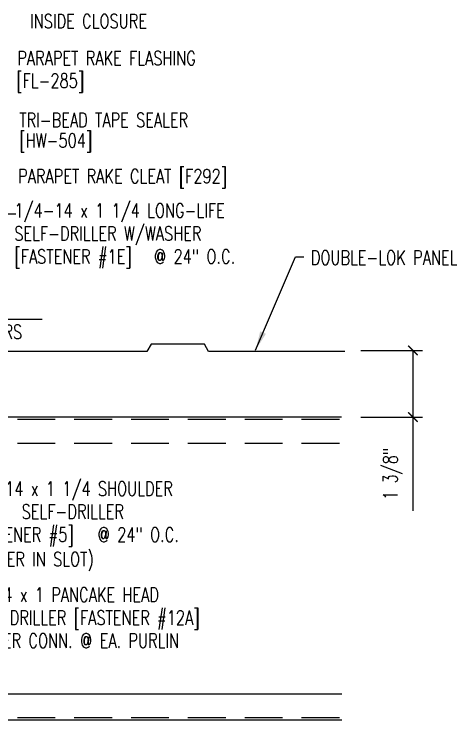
# Model space of a CAD drawing. Extents: x 11.4 to 37.2, y 13.7 to 44.3.
# Drawn here: x 25.55 to 37.24, y 15.13 to 33.77 of the extents above; entities that cross this region are included whole.
import ezdxf
from ezdxf.enums import TextEntityAlignment as Align

# ---------------------------------------------------------------- set-up
doc = ezdxf.new("R2010")
doc.units = 0
doc.header["$LTSCALE"] = 4
doc.header["$MEASUREMENT"] = 0
doc.linetypes.add('HIDDEN', pattern=[0.375, 0.25, -0.125])
doc.layers.get('0').update_dxf_attribs({"linetype": 'CONTINUOUS'})
doc.layers.get('DEFPOINTS').update_dxf_attribs({"linetype": 'CONTINUOUS'})
for name, color, linetype in [('DIM', 7, 'CONTINUOUS'), ('PANEL', 11, 'CONTINUOUS'), ('STLA', 12, 'CONTINUOUS'), ('TEXT', 2, 'CONTINUOUS')]:
    doc.layers.add(name, color=color, linetype=linetype)
doc.styles.add('TEXT1', font='ROMANS.shx', dxfattribs={"width": 0.75, "height": 0.375})
doc.dimstyles.new('DETAIL$0', dxfattribs={"dimscale": 4, "dimtxt": 0.09375, "dimasz": 0.0625, "dimexe": 0.0625, "dimexo": 0.125, "dimgap": 0.0625, "dimtad": 1, "dimdec": 4, "dimzin": 3, "dimdsep": 46, "dimlunit": 4, "dimtxsty": 'TEXT1', "dimblk": 'ARCHTICK', "dimcen": 0.0625, "dimclrd": 7, "dimclre": 7, "dimclrt": 2, "dimadec": 0, "dimazin": 0, "dimtfac": 0.59375, "dimtdec": 4, "dimtmove": 0, "dimatfit": 3, "dimfxl": 0, "dimfrac": 2, "dimtolj": 1, "dimtzin": 3, "dimarcsym": 0})
doc.dimstyles.new('DETAIL$7', dxfattribs={"dimscale": 4, "dimtxt": 0.09375, "dimasz": 0.125, "dimexe": 0.0625, "dimexo": 0.125, "dimgap": 0.0625, "dimtad": 1, "dimdec": 4, "dimzin": 3, "dimdsep": 46, "dimlunit": 4, "dimtxsty": 'TEXT1', "dimcen": 0.0625, "dimclrd": 7, "dimclre": 7, "dimclrt": 2, "dimadec": 0, "dimazin": 0, "dimtfac": 0.59375, "dimtdec": 4, "dimtmove": 2, "dimatfit": 3, "dimfxl": 0, "dimfrac": 2, "dimtolj": 1, "dimtzin": 3, "dimarcsym": 0})

# ---------------------------------------------------------------- blocks, each defined once
blk = doc.blocks.new('_ArchTick')
at = {"color": 0, "linetype": 'ByBlock', "const_width": 0.15}
blk.add_lwpolyline([(-0.5, -0.5), (0.5, 0.5)], dxfattribs=at)
blk = doc.blocks.new('*D5')
at = {"layer": 'DEFPOINTS', "color": 0}
for p in [(34.197, 24.891), (34.197, 23.132), (36.078, 23.132)]:
    blk.add_point(p, dxfattribs=at)
at = {"layer": 'DIM', "color": 7, "lineweight": -2}
for p, q in [((34.697, 24.891), (36.328, 24.891)), ((36.078, 24.891), (36.078, 23.132)), ((34.697, 23.132), (36.328, 23.132)), ((36.078, 23.132), (36.078, 20.651))]:
    blk.add_line(p, q, dxfattribs=at)
at = {"layer": 'DIM', "color": 7, "lineweight": -2, "xscale": 0.25, "yscale": 0.25, "zscale": 0.25}
for p, rotation in [((36.078, 24.891), 90), ((36.078, 23.132), 270)]:
    blk.add_blockref('_ArchTick', p, dxfattribs=dict(at, rotation=rotation))
at = {"layer": 'DIM', "color": 2, "insert": (35.542, 21.631), "char_height": 0.375, "attachment_point": 5, "rotation": 90, "style": 'TEXT1'}
blk.add_mtext('\\A1;1 3/8"', dxfattribs=at)
blk = doc.blocks.new('FD-F5')
at = {"layer": 'TEXT', "style": 'TEXT1', "width": 0.75}
for s, p in [('1/4-14 x 1 1/4 SHOULDER', (0.0047, -0.0408)), ('TEK 2  SELF-DRILLER', (0.0047, -0.1926)), ('[FASTENER #5]', (0.0047, -0.3444))]:
    blk.add_text(s, height=0.09375, dxfattribs=at).set_placement(p)
blk.add_attdef('(QUANTITY)', (0.8792, -0.3444), '', height=0.0938, dxfattribs=at)
blk = doc.blocks.new('FD-F1e')
at = {"layer": 'TEXT', "style": 'TEXT1', "width": 0.75}
for s, p in [('1/4-14 x 1 1/4 LONG-LIFE', (0.0047, -0.0408)), ('SELF-DRILLER W/WASHER', (0.0047, -0.1926)), ('[FASTENER #1E]', (0.0047, -0.3444))]:
    blk.add_text(s, height=0.09375, dxfattribs=at).set_placement(p)
blk.add_attdef('(QUANTITY)', (0.9263, -0.3444), '', height=0.0938, dxfattribs=at)
blk = doc.blocks.new('FD-F12a')
at = {"layer": 'TEXT', "style": 'TEXT1', "width": 0.75}
for s, p in [('12-14 x 1 PANCAKE HEAD', (0.0047, -0.0408)), ('SELF-DRILLER [FASTENER #12A]', (0.0047, -0.1926))]:
    blk.add_text(s, height=0.09375, dxfattribs=at).set_placement(p)
blk.add_attdef('(QUANTITY)', (0.0047, -0.3444), '', height=0.0938, dxfattribs=at)

msp = doc.modelspace()

# ---------------------------------------------------------------- linework, layer by layer
at = {"layer": 'PANEL'}
msp.add_lwpolyline([(34.28233, 24.86564), (30.67783, 24.86564), (30.56958, 25.05313), (29.16107, 25.05315), (29.05283, 24.86564), (23.70683, 24.86564, -0.13162295), (23.63834, 24.88399), (22.85134, 25.33834, -0.16769594), (22.79286, 25.4057), (22.23764, 26.77994, 0.30574011), (22.11058, 26.86563), (21.48733, 26.86554, -0.41481572), (21.41291, 26.94009), (21.41443, 27.71349, 0.97297784), (21.09122, 27.72296), (21.0318, 27.04331, 0.79848861), (21.13017, 27.01673), (21.16404, 27.1546)], format="xyb", dxfattribs=at)
at = {"layer": 'STLA', "color": 251, "linetype": 'HIDDEN'}
for p, q in [((19.63411, 23.07191), (34.19744, 23.07191)), ((19.63411, 22.44227), (34.19744, 22.44227)), ((19.63411, 15.19151), (34.19744, 15.19151))]:
    msp.add_line(p, q, dxfattribs=at)
at = {"layer": 'STLA'}
msp.add_line((19.63411, 15.82115), (34.19744, 15.82115), dxfattribs=at)
for points in [[(34.18757, 23.13171), (19.63411, 23.13171), (19.63411, 15.13171)], [(19.63411, 15.13171), (34.19744, 15.13171)]]:
    msp.add_lwpolyline(points, dxfattribs=at)
at = {"layer": 'TEXT', "color": 7}
for p, q in [((24.77648, 28.50325), (25.58815, 28.50325)), ((23.2959, 25.71701), (26.28301, 25.71701))]:
    msp.add_line(p, q, dxfattribs=at)

# ---------------------------------------------------------------- block references
at = {"layer": 'TEXT', "xscale": 4, "yscale": 4, "zscale": 4}
for name, p, values in [('FD-F1e', (25.53258, 28.56343), {'(QUANTITY)': '@ 24" O.C.'}), ('FD-F5', (24.23232, 21.21557), {'(QUANTITY)': '@ 24" O.C.'}), ('FD-F12a', (24.2043, 18.41431), {'(QUANTITY)': '(2) PER CONN. @ EA. PURLIN'})]:
    msp.add_blockref(name, p, dxfattribs=at).add_auto_attribs(values)

# ---------------------------------------------------------------- texts
at = {"layer": 'TEXT', "style": 'TEXT1', "width": 0.75}
msp.add_text('INSIDE CLOSURE', height=0.375, dxfattribs=at).set_placement((29.05359, 33.39984), align=Align.RIGHT)
for s, p in [('PARAPET RAKE FLASHING', (25.62931, 32.42359)), ('[FL-285]', (25.60032, 31.82971)), ('TRI-BEAD TAPE SEALER', (25.68093, 30.79058)), ('[HW-504]', (25.68093, 30.25039)), ('PARAPET RAKE CLEAT [F292]', (25.65047, 29.30651)), ('FASTENERS', (23.67239, 25.19501)), ('(CENTER IN SLOT)', (24.23843, 19.19097))]:
    msp.add_text(s, height=0.375, dxfattribs=at).set_placement(p)
at = {"layer": 'TEXT', "color": 2, "style": 'TEXT1', "width": 0.75}
msp.add_text('DOUBLE-LOK PANEL', height=0.375, dxfattribs=at).set_placement((33.38009, 27.15601))

# ---------------------------------------------------------------- dimensions: what is measured, and where the dimension line sits
at = {"layer": 'DIM', "color": 7}
dim = msp.add_linear_dim(base=(36.07759, 23.13171), p1=(34.19744, 24.89115), p2=(34.19744, 23.13171), angle=90, text='1 3/8"', dimstyle='DETAIL$0', dxfattribs=at)
dim.commit()
dim.dimension.update_dxf_attribs({"geometry": '*D5', "text_midpoint": (36.07759, 21.6311), "dimtype": 160})

# ---------------------------------------------------------------- leaders
at = {"layer": 'TEXT', "color": 7}
msp.add_leader([(31.92191, 24.9017), (32.97907, 27.36607), (33.19897, 27.36607)], dimstyle='DETAIL$7', override={"dimtmove": 0, "dimfrac": 0}, dxfattribs=at)

doc.saveas('drawing.dxf')
